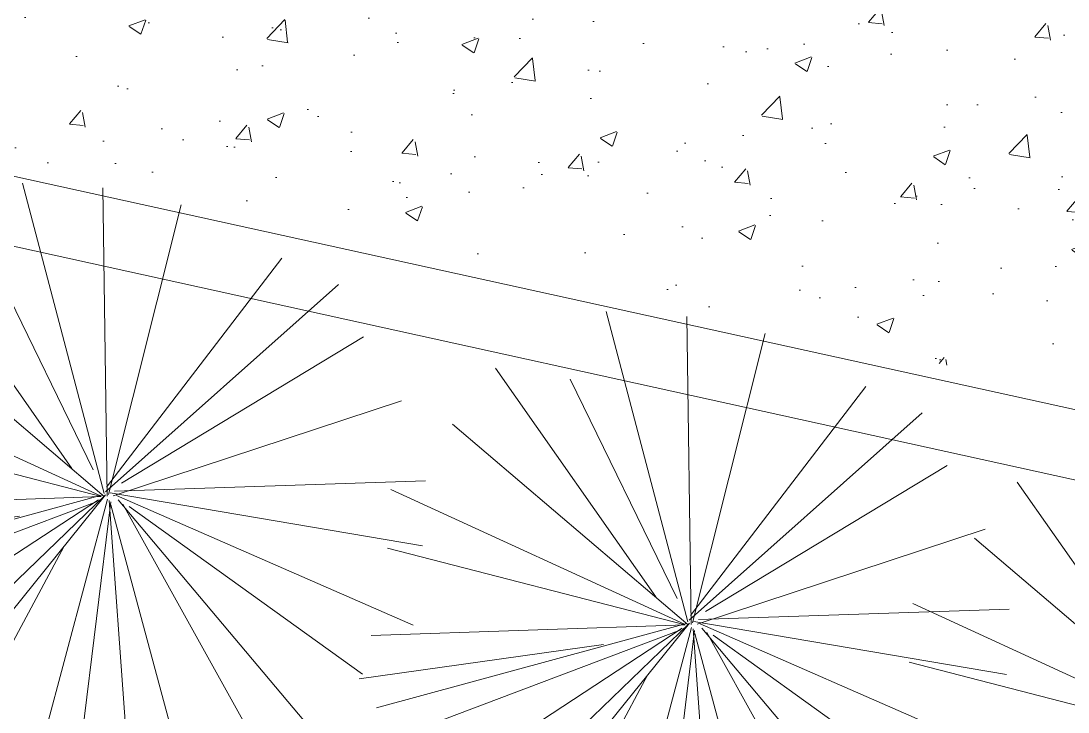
# Model space of a CAD drawing. Header units: metres. Extents: x 12093 to 20303, y 514 to 1412.
# Drawn here: x 19764.666 to 19766.961, y 689.504 to 691.019 of the extents above; entities that cross this region are included whole.
import ezdxf

# ---------------------------------------------------------------- set-up
doc = ezdxf.new("R2010")
doc.units = ezdxf.units.M
doc.layers.get('0').update_dxf_attribs({"lineweight": 13})
for name, color, linetype, lineweight in [('AMBI-GRASS', 104, 'Continuous', 20), ('grass', 64, 'Continuous', 13), ('MANZANAS-ORIGINALES', 147, 'Continuous', 9)]:
    doc.layers.add(name, color=color, linetype=linetype, lineweight=lineweight)
pattern_1 = [(50, (19136.99335, 73.14804), (0.36436934, -0.03187817), [0.0381, -0.4191]), (355, (19136.99335, 73.14804), (-0.07048565, 0.38211329), [0.03048, -0.33528]), (100.451, (19137.0237, 73.1454), (0.293885, 0.35023338), [0.03238, -0.35618]), (46.1842, (19136.99335, 73.24964), (0.54215808, -0.08408466), [0.05715, -0.62865]), (96.6356, (19137.03853, 73.24264), (0.47480847, 0.4948511), [0.04857, -0.53427]), (351.184, (19136.99335, 73.24964), (0.4748092, 0.49485024), [0.04572, -0.50292]), (21, (19137.04415, 73.22424), (0.30322976, -0.20453104), [0.0381, -0.4191]), (326, (19137.04415, 73.22424), (0.12360406, 0.36837593), [0.03048, -0.33528]), (71.4514, (19137.06942, 73.2072), (0.42683298, 0.16384572), [0.03238, -0.35618]), (37.5, (19136.99335, 73.14804), (0.006177207, 0.169110078), [0, -0.331216, 0, -0.34036, 0, -0.33655]), (7.5, (19136.99335, 73.14804), (0.133639325, 0.20036115), [0, -0.194056, 0, -0.323596, 0, -0.12827]), (327.5, (19136.88007, 73.14804), (0.27118119, -0.011457488), [0, -0.127, 0, -0.39624, 0, -0.52578]), (317.5, (19136.82927, 73.14804), (0.29625836, 0.05085298), [0, -0.1651, 0, -0.263144, 0, -0.37338])]

# ---------------------------------------------------------------- blocks, each defined once
blk = doc.blocks.new('Arbust11')
for p, q in [((0.0378, 0.4871), (-0.0937, 0.9403)), ((0.0408, 0.4825), (0.0377, 0.9348)), ((0.0408, 0.5449), (0.1405, 0.941)), ((-0.1618, 0.888), (0.0377, 0.4856)), ((0.0439, 0.4856), (0.3088, 0.8724)), ((0.0595, 0.5199), (0.1997, 0.8474)), ((0.0377, 0.4856), (-0.274, 0.8225)), ((-0.0621, 0.5573), (-0.3332, 0.7944)), ((0.0439, 0.4794), (0.3805, 0.7788)), ((-0.3488, 0.7476), (0.0408, 0.4856)), ((0.0283, 0.4856), (-0.3738, 0.7039)), ((0.047, 0.4794), (0.4366, 0.6759)), ((0.0314, 0.4856), (-0.4049, 0.6104)), ((-0.433, 0.5262), (0.0439, 0.4825)), ((0.0533, 0.4887), (0.474, 0.5137)), ((0.0439, 0.4825), (-0.4267, 0.4669)), ((-0.0527, 0.4794), (-0.4267, 0.3952)), ((0.0408, 0.4762), (-0.3893, 0.2673)), ((0.047, 0.4856), (0.499, 0.4263)), ((0.0501, 0.4794), (0.2901, 0.0832)), ((0.0564, 0.4762), (0.3649, 0.1425)), ((0.072, 0.4762), (0.4647, 0.3484)), ((0.0408, 0.47), (-0.3364, 0.2174)), ((0.0408, 0.4731), (-0.274, 0.1581)), ((0.0377, 0.4669), (-0.2117, 0.0988)), ((0.0501, 0.4638), (-0.0215, 0.0146)), ((0.0501, 0.4731), (0.4304, 0.2454)), ((0.0533, 0.47), (0.1935, 0.0177)), ((0.0501, 0.4544), (-0.1088, 0.0209)), ((0.0533, 0.4451), (0.0907, 0.0271))]:
    blk.add_line(p, q)

msp = doc.modelspace()

# ---------------------------------------------------------------- hatches: boundary and pattern name
at = {"layer": 'grass'}
h = msp.add_hatch(dxfattribs=at)
h.set_pattern_fill('AR-CONC', color=256, scale=0.002, style=0)
h.set_pattern_definition(pattern_1)
h.paths.add_polyline_path([(19767.4169, 691.5301), (19766.6136, 691.7379), (19766.5791, 691.694), (19766.526, 691.6474), (19766.5279, 691.6164), (19766.4988, 691.5836), (19766.4697, 691.5509), (19766.43, 691.5919), (19766.3973, 691.621), (19766.3645, 691.6501), (19766.2731, 691.7253), (19766.27, 691.7292), (19766.2773, 691.7037), (19766.2744, 691.6599), (19766.2351, 691.6794), (19766.2168, 691.711), (19766.2424, 691.7398), (19766.2556, 691.7475), (19766.2126, 691.8023), (19766.17, 691.826), (19766.1969, 691.7698), (19766.144, 691.8404), (19766.1419, 691.8415), (19766.1438, 691.8106), (19766.1715, 691.7626), (19766.1683, 691.7128), (19766.1669, 691.632), (19766.1947, 691.584), (19766.2154, 691.548), (19766.2293, 691.524), (19766.2122, 691.4982), (19766.221, 691.4553), (19766.1938, 691.3916), (19766.1597, 691.3398), (19765.9898, 691.2738), (19765.9728, 691.2479), (19765.9708, 691.2472), (19765.9351, 691.0932), (19767.2185, 690.8065)])
h = msp.add_hatch(dxfattribs=at)
h.set_pattern_fill('AR-CONC', color=256, scale=0.002, style=0)
h.set_pattern_definition(pattern_1)
h.paths.add_polyline_path([(19765.9351, 691.0932), (19765.4562, 691.2002), (19765.4489, 691.1855), (19765.4319, 691.1596), (19765.3959, 691.1388), (19765.358, 691.149), (19765.3012, 691.1642), (19765.2445, 691.1794), (19765.1037, 691.1461), (19765.0816, 691.1014), (19765.0128, 691.1096), (19764.9574, 691.2056), (19764.9449, 691.3104), (19764.9442, 691.3147), (19764.9295, 691.318), (19764.9318, 691.3066), (19764.9334, 691.2794), (19764.9046, 691.3049), (19764.8819, 691.3199), (19764.8787, 691.3293), (19764.8357, 691.3389), (19764.8336, 691.3061), (19764.7943, 691.3256), (19764.7793, 691.3515), (19764.7717, 691.3532), (19764.7695, 691.3371), (19764.7801, 691.2633), (19764.7271, 691.2166), (19764.7245, 691.2162), (19764.7254, 691.2014), (19764.7112, 691.214), (19764.6103, 691.1972), (19764.626, 691.1423), (19764.6053, 691.1478), (19764.5753, 690.7316), (19765.7891, 690.4645)])
h.paths.add_polyline_path([(19764.9022, 691.1629), (19764.8734, 691.1885), (19764.8507, 691.2035), (19764.8308, 691.2623), (19764.858, 691.2639), (19764.8929, 691.2278), (19764.9006, 691.1901)], flags=16)
h = msp.add_hatch(dxfattribs=at)
h.set_pattern_fill('AR-CONC', color=256, scale=0.002, style=0)
h.set_pattern_definition(pattern_1)
h.paths.add_polyline_path([(19767.2185, 690.8065), (19765.9351, 691.0932), (19765.7891, 690.4645), (19767.0487, 690.1874)])

# ---------------------------------------------------------------- linework, layer by layer
at = {"layer": 'MANZANAS-ORIGINALES'}
for p, q in [((19803.5345, 682.1234), (19712.657, 702.1187)), ((19803.4423, 681.9901), (19712.6246, 701.9716))]:
    msp.add_line(p, q, dxfattribs=at)

# ---------------------------------------------------------------- block references
at = {"layer": 'AMBI-GRASS', "ltscale": 0.05, "xscale": 1.499999999998325, "yscale": 1.499999999998325, "zscale": 1.499999999998325, "rotation": 49.16166176348414}
for p in [(19765.3564, 689.4575), (19766.6362, 689.176), (19767.7799, 688.926)]:
    msp.add_blockref('Arbust11', p, dxfattribs=at)

doc.saveas('drawing.dxf')
